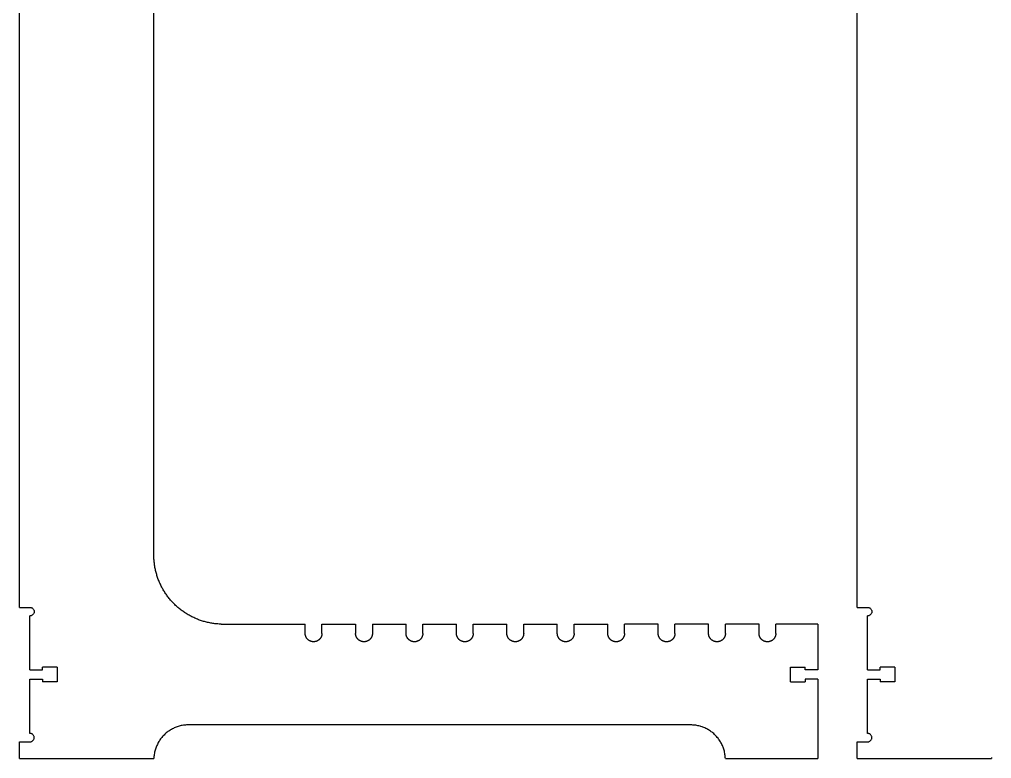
# Model space of a CAD drawing. Extents: x -81 to 81, y -45 to 45.
# Drawn here: x -4.81 to 24.1, y -44.81 to -22.81 of the extents above; entities that cross this region are included whole.
import ezdxf

# ---------------------------------------------------------------- set-up
doc = ezdxf.new("R2010")
doc.units = 0
doc.header["$MEASUREMENT"] = 0
doc.layers.get('0').update_dxf_attribs({"linetype": 'CONTINUOUS'})

msp = doc.modelspace()

# ---------------------------------------------------------------- linework, layer by layer
for p, q in [((-0.814, -38.81), (-0.811, -6.81)), ((-4.813, -40.313), (-4.81, -8.561)), ((20.104, -40.313), (20.107, -8.561)), ((-0.813, -38.841), (-0.814, -38.81)), ((-0.811, -38.872), (-0.813, -38.841)), ((-0.809, -38.904), (-0.811, -38.872)), ((-0.806, -38.935), (-0.809, -38.904)), ((-0.803, -38.966), (-0.806, -38.935)), ((-0.8, -38.997), (-0.803, -38.966)), ((-0.796, -39.028), (-0.8, -38.997)), ((-0.792, -39.058), (-0.796, -39.028)), ((-0.787, -39.089), (-0.792, -39.058)), ((-0.781, -39.12), (-0.787, -39.089)), ((-0.776, -39.151), (-0.781, -39.12)), ((-0.769, -39.181), (-0.776, -39.151)), ((-0.763, -39.212), (-0.769, -39.181)), ((-0.755, -39.242), (-0.763, -39.212)), ((-0.748, -39.272), (-0.755, -39.242)), ((-0.74, -39.302), (-0.748, -39.272)), ((-0.731, -39.332), (-0.74, -39.302)), ((-0.722, -39.362), (-0.731, -39.332)), ((-0.713, -39.392), (-0.722, -39.362)), ((-0.703, -39.421), (-0.713, -39.392)), ((-0.692, -39.451), (-0.703, -39.421)), ((-0.682, -39.48), (-0.692, -39.451)), ((-0.67, -39.509), (-0.682, -39.48)), ((-0.659, -39.538), (-0.67, -39.509)), ((-0.647, -39.567), (-0.659, -39.538)), ((-0.634, -39.595), (-0.647, -39.567)), ((-0.621, -39.624), (-0.634, -39.595)), ((-0.608, -39.652), (-0.621, -39.624)), ((-0.594, -39.68), (-0.608, -39.652)), ((-0.58, -39.707), (-0.594, -39.68)), ((-0.565, -39.735), (-0.58, -39.707)), ((-0.55, -39.762), (-0.565, -39.735)), ((-0.534, -39.789), (-0.55, -39.762)), ((-0.518, -39.816), (-0.534, -39.789)), ((-0.502, -39.843), (-0.518, -39.816)), ((-0.485, -39.869), (-0.502, -39.843)), ((-0.468, -39.895), (-0.485, -39.869)), ((-0.451, -39.921), (-0.468, -39.895)), ((-0.433, -39.946), (-0.451, -39.921)), ((-0.415, -39.972), (-0.433, -39.946)), ((-0.396, -39.997), (-0.415, -39.972)), ((-0.377, -40.021), (-0.396, -39.997)), ((-0.357, -40.046), (-0.377, -40.021)), ((-0.338, -40.07), (-0.357, -40.046)), ((-0.318, -40.094), (-0.338, -40.07)), ((-0.297, -40.117), (-0.318, -40.094)), ((-0.276, -40.14), (-0.297, -40.117)), ((-0.255, -40.163), (-0.276, -40.14)), ((-0.234, -40.186), (-0.255, -40.163)), ((-0.212, -40.208), (-0.234, -40.186)), ((-4.813, -40.313), (-4.5, -40.313)), ((-4.5, -40.313), (-4.484, -40.314)), ((-4.484, -40.314), (-4.468, -40.317)), ((-4.468, -40.317), (-4.452, -40.322)), ((-4.452, -40.322), (-4.438, -40.33)), ((-4.438, -40.33), (-4.424, -40.339)), ((-4.424, -40.339), (-4.412, -40.349)), ((-4.412, -40.349), (-4.401, -40.362)), ((-4.401, -40.362), (-4.392, -40.375)), ((-4.392, -40.375), (-4.385, -40.39)), ((-4.385, -40.39), (-4.38, -40.405)), ((-4.38, -40.47), (-4.385, -40.486)), ((-4.38, -40.405), (-4.376, -40.422)), ((-4.376, -40.454), (-4.38, -40.47)), ((-4.376, -40.422), (-4.375, -40.438)), ((-4.375, -40.438), (-4.376, -40.454)), ((-0.189, -40.23), (-0.212, -40.208)), ((-0.167, -40.251), (-0.189, -40.23)), ((-0.144, -40.273), (-0.167, -40.251)), ((-0.121, -40.293), (-0.144, -40.273)), ((-0.097, -40.314), (-0.121, -40.293)), ((-0.074, -40.334), (-0.097, -40.314)), ((-0.049, -40.354), (-0.074, -40.334)), ((-0.025, -40.373), (-0.049, -40.354)), ((0, -40.392), (-0.025, -40.373)), ((0.025, -40.411), (0, -40.392)), ((0.05, -40.429), (0.025, -40.411)), ((0.075, -40.447), (0.05, -40.429)), ((0.101, -40.465), (0.075, -40.447)), ((0.127, -40.482), (0.101, -40.465)), ((0.154, -40.498), (0.127, -40.482)), ((20.104, -40.313), (20.417, -40.313)), ((20.417, -40.313), (20.433, -40.314)), ((20.433, -40.314), (20.449, -40.317)), ((20.449, -40.317), (20.465, -40.322)), ((20.465, -40.322), (20.479, -40.33)), ((20.479, -40.33), (20.493, -40.339)), ((20.493, -40.339), (20.505, -40.349)), ((20.505, -40.349), (20.516, -40.362)), ((20.516, -40.362), (20.525, -40.375)), ((20.525, -40.375), (20.532, -40.39)), ((20.532, -40.39), (20.537, -40.405)), ((20.537, -40.47), (20.532, -40.486)), ((20.537, -40.405), (20.541, -40.422)), ((20.541, -40.454), (20.537, -40.47)), ((20.541, -40.422), (20.542, -40.438)), ((20.542, -40.438), (20.541, -40.454)), ((-4.484, -40.562), (-4.5, -40.563)), ((-4.5, -42.172), (-4.5, -40.563)), ((-4.468, -40.559), (-4.484, -40.562)), ((-4.452, -40.553), (-4.468, -40.559)), ((-4.438, -40.546), (-4.452, -40.553)), ((-4.424, -40.537), (-4.438, -40.546)), ((-4.412, -40.526), (-4.424, -40.537)), ((-4.401, -40.514), (-4.412, -40.526)), ((-4.392, -40.5), (-4.401, -40.514)), ((-4.385, -40.486), (-4.392, -40.5)), ((0.18, -40.515), (0.154, -40.498)), ((0.207, -40.531), (0.18, -40.515)), ((0.234, -40.546), (0.207, -40.531)), ((0.261, -40.561), (0.234, -40.546)), ((0.289, -40.576), (0.261, -40.561)), ((0.317, -40.59), (0.289, -40.576)), ((0.344, -40.604), (0.317, -40.59)), ((0.373, -40.617), (0.344, -40.604)), ((0.401, -40.63), (0.373, -40.617)), ((0.43, -40.643), (0.401, -40.63)), ((0.458, -40.655), (0.43, -40.643)), ((0.487, -40.667), (0.458, -40.655)), ((0.516, -40.678), (0.487, -40.667)), ((0.545, -40.689), (0.516, -40.678)), ((0.575, -40.699), (0.545, -40.689)), ((0.604, -40.709), (0.575, -40.699)), ((0.634, -40.719), (0.604, -40.709)), ((0.664, -40.728), (0.634, -40.719)), ((0.694, -40.736), (0.664, -40.728)), ((0.724, -40.744), (0.694, -40.736)), ((0.754, -40.752), (0.724, -40.744)), ((0.785, -40.759), (0.754, -40.752)), ((0.815, -40.766), (0.785, -40.759)), ((0.846, -40.772), (0.815, -40.766)), ((20.433, -40.562), (20.417, -40.563)), ((20.417, -42.172), (20.417, -40.563)), ((20.449, -40.559), (20.433, -40.562)), ((20.465, -40.553), (20.449, -40.559)), ((20.479, -40.546), (20.465, -40.553)), ((20.493, -40.537), (20.479, -40.546)), ((20.505, -40.526), (20.493, -40.537)), ((20.516, -40.514), (20.505, -40.526)), ((20.525, -40.5), (20.516, -40.514)), ((20.532, -40.486), (20.525, -40.5)), ((0.876, -40.778), (0.846, -40.772)), ((0.907, -40.783), (0.876, -40.778)), ((0.938, -40.788), (0.907, -40.783)), ((0.969, -40.793), (0.938, -40.788)), ((1, -40.797), (0.969, -40.793)), ((1.031, -40.8), (1, -40.797)), ((1.062, -40.803), (1.031, -40.8)), ((1.093, -40.806), (1.062, -40.803)), ((1.124, -40.808), (1.093, -40.806)), ((1.155, -40.809), (1.124, -40.808)), ((1.186, -40.81), (1.155, -40.809)), ((1.186, -40.81), (3.686, -40.81)), ((3.686, -41.085), (3.686, -40.81)), ((4.186, -40.811), (5.186, -40.811)), ((4.186, -41.086), (4.186, -40.811)), ((5.186, -40.811), (5.186, -41.086)), ((5.686, -40.811), (6.686, -40.811)), ((5.686, -40.811), (5.686, -41.086)), ((6.686, -41.086), (6.686, -40.811)), ((7.186, -40.811), (8.186, -40.811)), ((7.186, -41.086), (7.186, -40.811)), ((8.186, -41.086), (8.186, -40.811)), ((8.686, -40.811), (9.686, -40.811)), ((8.686, -41.086), (8.686, -40.811)), ((9.686, -41.086), (9.686, -40.811)), ((10.186, -40.811), (11.186, -40.811)), ((10.186, -41.086), (10.186, -40.811)), ((11.186, -41.086), (11.186, -40.811)), ((11.686, -40.811), (12.686, -40.811)), ((11.686, -41.086), (11.686, -40.811)), ((12.686, -41.086), (12.686, -40.811)), ((14.186, -40.811), (13.186, -40.811)), ((13.186, -41.086), (13.186, -40.811)), ((14.186, -41.086), (14.186, -40.811)), ((15.686, -40.811), (14.686, -40.811)), ((14.686, -41.086), (14.686, -40.811)), ((15.686, -41.086), (15.686, -40.811)), ((17.186, -40.812), (16.186, -40.811)), ((16.186, -41.086), (16.186, -40.811)), ((17.186, -41.087), (17.186, -40.812)), ((17.686, -41.087), (17.686, -40.812)), ((18.936, -40.812), (17.686, -40.812)), ((18.936, -40.812), (18.936, -42.171)), ((3.686, -41.093), (3.686, -41.085)), ((3.687, -41.101), (3.686, -41.093)), ((3.687, -41.109), (3.687, -41.101)), ((3.688, -41.117), (3.687, -41.109)), ((3.689, -41.125), (3.688, -41.117)), ((3.69, -41.132), (3.689, -41.125)), ((3.692, -41.14), (3.69, -41.132)), ((3.694, -41.148), (3.692, -41.14)), ((3.696, -41.155), (3.694, -41.148)), ((3.698, -41.163), (3.696, -41.155)), ((3.701, -41.17), (3.698, -41.163)), ((3.704, -41.178), (3.701, -41.17)), ((3.707, -41.185), (3.704, -41.178)), ((3.71, -41.192), (3.707, -41.185)), ((3.713, -41.199), (3.71, -41.192)), ((3.717, -41.206), (3.713, -41.199)), ((3.721, -41.213), (3.717, -41.206)), ((3.725, -41.219), (3.721, -41.213)), ((3.729, -41.226), (3.725, -41.219)), ((3.734, -41.232), (3.729, -41.226)), ((3.738, -41.239), (3.734, -41.232)), ((3.743, -41.245), (3.738, -41.239)), ((3.749, -41.251), (3.743, -41.245)), ((3.754, -41.257), (3.749, -41.251)), ((3.759, -41.262), (3.754, -41.257)), ((3.765, -41.268), (3.759, -41.262)), ((3.771, -41.273), (3.765, -41.268)), ((3.777, -41.278), (3.771, -41.273)), ((3.783, -41.283), (3.777, -41.278)), ((3.789, -41.288), (3.783, -41.283)), ((3.796, -41.292), (3.789, -41.288)), ((3.802, -41.297), (3.796, -41.292)), ((3.809, -41.301), (3.802, -41.297)), ((3.816, -41.305), (3.809, -41.301)), ((3.823, -41.308), (3.816, -41.305)), ((3.83, -41.312), (3.823, -41.308)), ((3.837, -41.315), (3.83, -41.312)), ((3.844, -41.318), (3.837, -41.315)), ((3.851, -41.321), (3.844, -41.318)), ((3.859, -41.323), (3.851, -41.321)), ((3.866, -41.326), (3.859, -41.323)), ((3.874, -41.328), (3.866, -41.326)), ((3.881, -41.329), (3.874, -41.328)), ((3.889, -41.331), (3.881, -41.329)), ((3.897, -41.332), (3.889, -41.331)), ((3.905, -41.334), (3.897, -41.332)), ((3.913, -41.334), (3.905, -41.334)), ((3.92, -41.335), (3.913, -41.334)), ((3.928, -41.335), (3.92, -41.335)), ((3.936, -41.336), (3.928, -41.335)), ((3.944, -41.335), (3.936, -41.336)), ((3.952, -41.335), (3.944, -41.335)), ((3.96, -41.334), (3.952, -41.335)), ((3.967, -41.334), (3.96, -41.334)), ((3.975, -41.332), (3.967, -41.334)), ((3.983, -41.331), (3.975, -41.332)), ((3.991, -41.329), (3.983, -41.331)), ((3.998, -41.328), (3.991, -41.329)), ((4.006, -41.326), (3.998, -41.328)), ((4.013, -41.323), (4.006, -41.326)), ((4.021, -41.321), (4.013, -41.323)), ((4.028, -41.318), (4.021, -41.321)), ((4.035, -41.315), (4.028, -41.318)), ((4.042, -41.312), (4.035, -41.315)), ((4.05, -41.308), (4.042, -41.312)), ((4.056, -41.305), (4.05, -41.308)), ((4.063, -41.301), (4.056, -41.305)), ((4.07, -41.297), (4.063, -41.301)), ((4.077, -41.292), (4.07, -41.297)), ((4.083, -41.288), (4.077, -41.292)), ((4.089, -41.283), (4.083, -41.288)), ((4.095, -41.278), (4.089, -41.283)), ((4.101, -41.273), (4.095, -41.278)), ((4.107, -41.268), (4.101, -41.273)), ((4.113, -41.262), (4.107, -41.268)), ((4.118, -41.257), (4.113, -41.262)), ((4.124, -41.251), (4.118, -41.257)), ((4.129, -41.245), (4.124, -41.251)), ((4.134, -41.239), (4.129, -41.245)), ((4.138, -41.232), (4.134, -41.239)), ((4.143, -41.226), (4.138, -41.232)), ((4.147, -41.219), (4.143, -41.226)), ((4.151, -41.213), (4.147, -41.219)), ((4.155, -41.206), (4.151, -41.213)), ((4.159, -41.199), (4.155, -41.206)), ((4.162, -41.192), (4.159, -41.199)), ((4.165, -41.185), (4.162, -41.192)), ((4.168, -41.178), (4.165, -41.185)), ((4.171, -41.17), (4.168, -41.178)), ((4.174, -41.163), (4.171, -41.17)), ((4.176, -41.155), (4.174, -41.163)), ((4.178, -41.148), (4.176, -41.155)), ((4.18, -41.14), (4.178, -41.148)), ((4.182, -41.132), (4.18, -41.14)), ((4.183, -41.125), (4.182, -41.132)), ((4.184, -41.117), (4.183, -41.125)), ((4.185, -41.109), (4.184, -41.117)), ((4.186, -41.101), (4.185, -41.109)), ((4.186, -41.086), (4.186, -41.093)), ((4.186, -41.093), (4.186, -41.101)), ((5.186, -41.093), (5.186, -41.086)), ((5.187, -41.101), (5.186, -41.093)), ((5.187, -41.109), (5.187, -41.101)), ((5.188, -41.117), (5.187, -41.109)), ((5.189, -41.125), (5.188, -41.117)), ((5.19, -41.132), (5.189, -41.125)), ((5.192, -41.14), (5.19, -41.132)), ((5.194, -41.148), (5.192, -41.14)), ((5.196, -41.155), (5.194, -41.148)), ((5.198, -41.163), (5.196, -41.155)), ((5.201, -41.17), (5.198, -41.163)), ((5.204, -41.178), (5.201, -41.17)), ((5.207, -41.185), (5.204, -41.178)), ((5.21, -41.192), (5.207, -41.185)), ((5.213, -41.199), (5.21, -41.192)), ((5.217, -41.206), (5.213, -41.199)), ((5.221, -41.213), (5.217, -41.206)), ((5.225, -41.22), (5.221, -41.213)), ((5.229, -41.226), (5.225, -41.22)), ((5.234, -41.233), (5.229, -41.226)), ((5.238, -41.239), (5.234, -41.233)), ((5.243, -41.245), (5.238, -41.239)), ((5.249, -41.251), (5.243, -41.245)), ((5.254, -41.257), (5.249, -41.251)), ((5.259, -41.262), (5.254, -41.257)), ((5.265, -41.268), (5.259, -41.262)), ((5.271, -41.273), (5.265, -41.268)), ((5.277, -41.278), (5.271, -41.273)), ((5.283, -41.283), (5.277, -41.278)), ((5.289, -41.288), (5.283, -41.283)), ((5.296, -41.292), (5.289, -41.288)), ((5.302, -41.297), (5.296, -41.292)), ((5.309, -41.301), (5.302, -41.297)), ((5.316, -41.305), (5.309, -41.301)), ((5.323, -41.308), (5.316, -41.305)), ((5.33, -41.312), (5.323, -41.308)), ((5.337, -41.315), (5.33, -41.312)), ((5.344, -41.318), (5.337, -41.315)), ((5.351, -41.321), (5.344, -41.318)), ((5.359, -41.323), (5.351, -41.321)), ((5.366, -41.326), (5.359, -41.323)), ((5.374, -41.328), (5.366, -41.326)), ((5.381, -41.33), (5.374, -41.328)), ((5.389, -41.331), (5.381, -41.33)), ((5.397, -41.333), (5.389, -41.331)), ((5.405, -41.334), (5.397, -41.333)), ((5.413, -41.335), (5.405, -41.334)), ((5.42, -41.335), (5.413, -41.335)), ((5.428, -41.336), (5.42, -41.335)), ((5.436, -41.336), (5.428, -41.336)), ((5.444, -41.336), (5.436, -41.336)), ((5.452, -41.335), (5.444, -41.336)), ((5.46, -41.335), (5.452, -41.335)), ((5.467, -41.334), (5.46, -41.335)), ((5.475, -41.333), (5.467, -41.334)), ((5.483, -41.331), (5.475, -41.333)), ((5.491, -41.33), (5.483, -41.331)), ((5.498, -41.328), (5.491, -41.33)), ((5.506, -41.326), (5.498, -41.328)), ((5.513, -41.323), (5.506, -41.326)), ((5.521, -41.321), (5.513, -41.323)), ((5.528, -41.318), (5.521, -41.321)), ((5.535, -41.315), (5.528, -41.318)), ((5.542, -41.312), (5.535, -41.315)), ((5.55, -41.308), (5.542, -41.312)), ((5.556, -41.305), (5.55, -41.308)), ((5.563, -41.301), (5.556, -41.305)), ((5.57, -41.297), (5.563, -41.301)), ((5.577, -41.292), (5.57, -41.297)), ((5.583, -41.288), (5.577, -41.292)), ((5.589, -41.283), (5.583, -41.288)), ((5.595, -41.278), (5.589, -41.283)), ((5.601, -41.273), (5.595, -41.278)), ((5.607, -41.268), (5.601, -41.273)), ((5.613, -41.262), (5.607, -41.268)), ((5.618, -41.257), (5.613, -41.262)), ((5.624, -41.251), (5.618, -41.257)), ((5.629, -41.245), (5.624, -41.251)), ((5.634, -41.239), (5.629, -41.245)), ((5.638, -41.233), (5.634, -41.239)), ((5.643, -41.226), (5.638, -41.233)), ((5.647, -41.22), (5.643, -41.226)), ((5.651, -41.213), (5.647, -41.22)), ((5.655, -41.206), (5.651, -41.213)), ((5.659, -41.199), (5.655, -41.206)), ((5.662, -41.192), (5.659, -41.199)), ((5.665, -41.185), (5.662, -41.192)), ((5.668, -41.178), (5.665, -41.185)), ((5.671, -41.17), (5.668, -41.178)), ((5.674, -41.163), (5.671, -41.17)), ((5.676, -41.155), (5.674, -41.163)), ((5.678, -41.148), (5.676, -41.155)), ((5.68, -41.14), (5.678, -41.148)), ((5.682, -41.132), (5.68, -41.14)), ((5.683, -41.125), (5.682, -41.132)), ((5.684, -41.117), (5.683, -41.125)), ((5.685, -41.109), (5.684, -41.117)), ((5.686, -41.101), (5.685, -41.109)), ((5.686, -41.086), (5.686, -41.093)), ((5.686, -41.093), (5.686, -41.101)), ((6.686, -41.094), (6.686, -41.086)), ((6.687, -41.101), (6.686, -41.094)), ((6.687, -41.109), (6.687, -41.101)), ((6.688, -41.117), (6.687, -41.109)), ((6.689, -41.125), (6.688, -41.117)), ((6.69, -41.133), (6.689, -41.125)), ((6.692, -41.14), (6.69, -41.133)), ((6.694, -41.148), (6.692, -41.14)), ((6.696, -41.155), (6.694, -41.148)), ((6.698, -41.163), (6.696, -41.155)), ((6.701, -41.17), (6.698, -41.163)), ((6.704, -41.178), (6.701, -41.17)), ((6.707, -41.185), (6.704, -41.178)), ((6.71, -41.192), (6.707, -41.185)), ((6.713, -41.199), (6.71, -41.192)), ((6.717, -41.206), (6.713, -41.199)), ((6.721, -41.213), (6.717, -41.206)), ((6.725, -41.22), (6.721, -41.213)), ((6.729, -41.226), (6.725, -41.22)), ((6.734, -41.233), (6.729, -41.226)), ((6.738, -41.239), (6.734, -41.233)), ((6.743, -41.245), (6.738, -41.239)), ((6.749, -41.251), (6.743, -41.245)), ((6.754, -41.257), (6.749, -41.251)), ((6.759, -41.262), (6.754, -41.257)), ((6.765, -41.268), (6.759, -41.262)), ((6.771, -41.273), (6.765, -41.268)), ((6.777, -41.278), (6.771, -41.273)), ((6.783, -41.283), (6.777, -41.278)), ((6.789, -41.288), (6.783, -41.283)), ((6.796, -41.292), (6.789, -41.288)), ((6.802, -41.297), (6.796, -41.292)), ((6.809, -41.301), (6.802, -41.297)), ((6.816, -41.305), (6.809, -41.301)), ((6.823, -41.308), (6.816, -41.305)), ((6.83, -41.312), (6.823, -41.308)), ((6.837, -41.315), (6.83, -41.312)), ((6.844, -41.318), (6.837, -41.315)), ((6.851, -41.321), (6.844, -41.318)), ((6.859, -41.323), (6.851, -41.321)), ((6.866, -41.326), (6.859, -41.323)), ((6.874, -41.328), (6.866, -41.326)), ((6.881, -41.33), (6.874, -41.328)), ((6.889, -41.331), (6.881, -41.33)), ((6.897, -41.333), (6.889, -41.331)), ((6.905, -41.334), (6.897, -41.333)), ((6.913, -41.335), (6.905, -41.334)), ((6.92, -41.335), (6.913, -41.335)), ((6.928, -41.336), (6.92, -41.335)), ((6.936, -41.336), (6.928, -41.336)), ((6.944, -41.336), (6.936, -41.336)), ((6.952, -41.335), (6.944, -41.336)), ((6.96, -41.335), (6.952, -41.335)), ((6.967, -41.334), (6.96, -41.335)), ((6.975, -41.333), (6.967, -41.334)), ((6.983, -41.331), (6.975, -41.333)), ((6.991, -41.33), (6.983, -41.331)), ((6.998, -41.328), (6.991, -41.33)), ((7.006, -41.326), (6.998, -41.328)), ((7.013, -41.324), (7.006, -41.326)), ((7.021, -41.321), (7.013, -41.324)), ((7.028, -41.318), (7.021, -41.321)), ((7.035, -41.315), (7.028, -41.318)), ((7.042, -41.312), (7.035, -41.315)), ((7.05, -41.308), (7.042, -41.312)), ((7.056, -41.305), (7.05, -41.308)), ((7.063, -41.301), (7.056, -41.305)), ((7.07, -41.297), (7.063, -41.301)), ((7.077, -41.293), (7.07, -41.297)), ((7.083, -41.288), (7.077, -41.293)), ((7.089, -41.283), (7.083, -41.288)), ((7.095, -41.278), (7.089, -41.283)), ((7.101, -41.273), (7.095, -41.278)), ((7.107, -41.268), (7.101, -41.273)), ((7.113, -41.263), (7.107, -41.268)), ((7.118, -41.257), (7.113, -41.263)), ((7.124, -41.251), (7.118, -41.257)), ((7.129, -41.245), (7.124, -41.251)), ((7.134, -41.239), (7.129, -41.245)), ((7.138, -41.233), (7.134, -41.239)), ((7.143, -41.226), (7.138, -41.233)), ((7.147, -41.22), (7.143, -41.226)), ((7.151, -41.213), (7.147, -41.22)), ((7.155, -41.206), (7.151, -41.213)), ((7.159, -41.199), (7.155, -41.206)), ((7.162, -41.192), (7.159, -41.199)), ((7.165, -41.185), (7.162, -41.192)), ((7.168, -41.178), (7.165, -41.185)), ((7.171, -41.17), (7.168, -41.178)), ((7.174, -41.163), (7.171, -41.17)), ((7.176, -41.156), (7.174, -41.163)), ((7.178, -41.148), (7.176, -41.156)), ((7.18, -41.14), (7.178, -41.148)), ((7.182, -41.133), (7.18, -41.14)), ((7.183, -41.125), (7.182, -41.133)), ((7.184, -41.117), (7.183, -41.125)), ((7.185, -41.109), (7.184, -41.117)), ((7.186, -41.101), (7.185, -41.109)), ((7.186, -41.086), (7.186, -41.094)), ((7.186, -41.094), (7.186, -41.101)), ((8.186, -41.094), (8.186, -41.086)), ((8.187, -41.102), (8.186, -41.094)), ((8.187, -41.109), (8.187, -41.102)), ((8.188, -41.117), (8.187, -41.109)), ((8.189, -41.125), (8.188, -41.117)), ((8.19, -41.133), (8.189, -41.125)), ((8.192, -41.14), (8.19, -41.133)), ((8.194, -41.148), (8.192, -41.14)), ((8.196, -41.156), (8.194, -41.148)), ((8.198, -41.163), (8.196, -41.156)), ((8.201, -41.171), (8.198, -41.163)), ((8.204, -41.178), (8.201, -41.171)), ((8.207, -41.185), (8.204, -41.178)), ((8.21, -41.192), (8.207, -41.185)), ((8.213, -41.199), (8.21, -41.192)), ((8.217, -41.206), (8.213, -41.199)), ((8.221, -41.213), (8.217, -41.206)), ((8.225, -41.22), (8.221, -41.213)), ((8.229, -41.226), (8.225, -41.22)), ((8.234, -41.233), (8.229, -41.226)), ((8.238, -41.239), (8.234, -41.233)), ((8.243, -41.245), (8.238, -41.239)), ((8.249, -41.251), (8.243, -41.245)), ((8.254, -41.257), (8.249, -41.251)), ((8.259, -41.263), (8.254, -41.257)), ((8.265, -41.268), (8.259, -41.263)), ((8.271, -41.273), (8.265, -41.268)), ((8.277, -41.278), (8.271, -41.273)), ((8.283, -41.283), (8.277, -41.278)), ((8.289, -41.288), (8.283, -41.283)), ((8.296, -41.293), (8.289, -41.288)), ((8.302, -41.297), (8.296, -41.293)), ((8.309, -41.301), (8.302, -41.297)), ((8.316, -41.305), (8.309, -41.301)), ((8.323, -41.309), (8.316, -41.305)), ((8.33, -41.312), (8.323, -41.309)), ((8.337, -41.315), (8.33, -41.312)), ((8.344, -41.318), (8.337, -41.315)), ((8.351, -41.321), (8.344, -41.318)), ((8.359, -41.324), (8.351, -41.321)), ((8.366, -41.326), (8.359, -41.324)), ((8.374, -41.328), (8.366, -41.326)), ((8.381, -41.33), (8.374, -41.328)), ((8.389, -41.331), (8.381, -41.33)), ((8.397, -41.333), (8.389, -41.331)), ((8.405, -41.334), (8.397, -41.333)), ((8.413, -41.335), (8.405, -41.334)), ((8.42, -41.335), (8.413, -41.335)), ((8.428, -41.336), (8.42, -41.335)), ((8.436, -41.336), (8.428, -41.336)), ((8.444, -41.336), (8.436, -41.336)), ((8.452, -41.335), (8.444, -41.336)), ((8.46, -41.335), (8.452, -41.335)), ((8.467, -41.334), (8.46, -41.335)), ((8.475, -41.333), (8.467, -41.334)), ((8.483, -41.331), (8.475, -41.333)), ((8.491, -41.33), (8.483, -41.331)), ((8.498, -41.328), (8.491, -41.33)), ((8.506, -41.326), (8.498, -41.328)), ((8.513, -41.324), (8.506, -41.326)), ((8.521, -41.321), (8.513, -41.324)), ((8.528, -41.318), (8.521, -41.321)), ((8.535, -41.315), (8.528, -41.318)), ((8.542, -41.312), (8.535, -41.315)), ((8.55, -41.309), (8.542, -41.312)), ((8.556, -41.305), (8.55, -41.309)), ((8.563, -41.301), (8.556, -41.305)), ((8.57, -41.297), (8.563, -41.301)), ((8.577, -41.293), (8.57, -41.297)), ((8.583, -41.288), (8.577, -41.293)), ((8.589, -41.283), (8.583, -41.288)), ((8.595, -41.278), (8.589, -41.283)), ((8.601, -41.273), (8.595, -41.278)), ((8.607, -41.268), (8.601, -41.273)), ((8.613, -41.263), (8.607, -41.268)), ((8.618, -41.257), (8.613, -41.263)), ((8.624, -41.251), (8.618, -41.257)), ((8.629, -41.245), (8.624, -41.251)), ((8.634, -41.239), (8.629, -41.245)), ((8.638, -41.233), (8.634, -41.239)), ((8.643, -41.226), (8.638, -41.233)), ((8.647, -41.22), (8.643, -41.226)), ((8.651, -41.213), (8.647, -41.22)), ((8.655, -41.206), (8.651, -41.213)), ((8.659, -41.199), (8.655, -41.206)), ((8.662, -41.192), (8.659, -41.199)), ((8.665, -41.185), (8.662, -41.192)), ((8.668, -41.178), (8.665, -41.185)), ((8.671, -41.171), (8.668, -41.178)), ((8.674, -41.163), (8.671, -41.171)), ((8.676, -41.156), (8.674, -41.163)), ((8.678, -41.148), (8.676, -41.156)), ((8.68, -41.14), (8.678, -41.148)), ((8.682, -41.133), (8.68, -41.14)), ((8.683, -41.125), (8.682, -41.133)), ((8.684, -41.117), (8.683, -41.125)), ((8.685, -41.109), (8.684, -41.117)), ((8.686, -41.102), (8.685, -41.109)), ((8.686, -41.086), (8.686, -41.094)), ((8.686, -41.094), (8.686, -41.102)), ((9.686, -41.094), (9.686, -41.086)), ((9.687, -41.102), (9.686, -41.094)), ((9.687, -41.109), (9.687, -41.102)), ((9.688, -41.117), (9.687, -41.109)), ((9.689, -41.125), (9.688, -41.117)), ((9.69, -41.133), (9.689, -41.125)), ((9.692, -41.14), (9.69, -41.133)), ((9.694, -41.148), (9.692, -41.14)), ((9.696, -41.156), (9.694, -41.148)), ((9.698, -41.163), (9.696, -41.156)), ((9.701, -41.171), (9.698, -41.163)), ((9.704, -41.178), (9.701, -41.171)), ((9.707, -41.185), (9.704, -41.178)), ((9.71, -41.192), (9.707, -41.185)), ((9.713, -41.199), (9.71, -41.192)), ((9.717, -41.206), (9.713, -41.199)), ((9.721, -41.213), (9.717, -41.206)), ((9.725, -41.22), (9.721, -41.213)), ((9.729, -41.226), (9.725, -41.22)), ((9.734, -41.233), (9.729, -41.226)), ((9.738, -41.239), (9.734, -41.233)), ((9.743, -41.245), (9.738, -41.239)), ((9.749, -41.251), (9.743, -41.245)), ((9.754, -41.257), (9.749, -41.251)), ((9.759, -41.263), (9.754, -41.257)), ((9.765, -41.268), (9.759, -41.263)), ((9.771, -41.273), (9.765, -41.268)), ((9.777, -41.279), (9.771, -41.273)), ((9.783, -41.283), (9.777, -41.279)), ((9.789, -41.288), (9.783, -41.283)), ((9.796, -41.293), (9.789, -41.288)), ((9.802, -41.297), (9.796, -41.293)), ((9.809, -41.301), (9.802, -41.297)), ((9.816, -41.305), (9.809, -41.301)), ((9.823, -41.309), (9.816, -41.305)), ((9.83, -41.312), (9.823, -41.309)), ((9.837, -41.315), (9.83, -41.312)), ((9.844, -41.318), (9.837, -41.315)), ((9.851, -41.321), (9.844, -41.318)), ((9.859, -41.324), (9.851, -41.321)), ((9.866, -41.326), (9.859, -41.324)), ((9.874, -41.328), (9.866, -41.326)), ((9.881, -41.33), (9.874, -41.328)), ((9.889, -41.332), (9.881, -41.33)), ((9.897, -41.333), (9.889, -41.332)), ((9.905, -41.334), (9.897, -41.333)), ((9.913, -41.335), (9.905, -41.334)), ((9.92, -41.335), (9.913, -41.335)), ((9.928, -41.336), (9.92, -41.335)), ((9.936, -41.336), (9.928, -41.336)), ((9.944, -41.336), (9.936, -41.336)), ((9.952, -41.335), (9.944, -41.336)), ((9.96, -41.335), (9.952, -41.335)), ((9.967, -41.334), (9.96, -41.335)), ((9.975, -41.333), (9.967, -41.334)), ((9.983, -41.332), (9.975, -41.333)), ((9.991, -41.33), (9.983, -41.332)), ((9.998, -41.328), (9.991, -41.33)), ((10.006, -41.326), (9.998, -41.328)), ((10.013, -41.324), (10.006, -41.326)), ((10.021, -41.321), (10.013, -41.324)), ((10.028, -41.318), (10.021, -41.321)), ((10.035, -41.315), (10.028, -41.318)), ((10.042, -41.312), (10.035, -41.315)), ((10.05, -41.309), (10.042, -41.312)), ((10.056, -41.305), (10.05, -41.309)), ((10.063, -41.301), (10.056, -41.305)), ((10.07, -41.297), (10.063, -41.301)), ((10.077, -41.293), (10.07, -41.297)), ((10.083, -41.288), (10.077, -41.293)), ((10.089, -41.284), (10.083, -41.288)), ((10.095, -41.279), (10.089, -41.284)), ((10.101, -41.274), (10.095, -41.279)), ((10.107, -41.268), (10.101, -41.274)), ((10.113, -41.263), (10.107, -41.268)), ((10.118, -41.257), (10.113, -41.263)), ((10.124, -41.251), (10.118, -41.257)), ((10.129, -41.245), (10.124, -41.251)), ((10.134, -41.239), (10.129, -41.245)), ((10.138, -41.233), (10.134, -41.239)), ((10.143, -41.227), (10.138, -41.233)), ((10.147, -41.22), (10.143, -41.227)), ((10.151, -41.213), (10.147, -41.22)), ((10.155, -41.206), (10.151, -41.213)), ((10.159, -41.199), (10.155, -41.206)), ((10.162, -41.192), (10.159, -41.199)), ((10.165, -41.185), (10.162, -41.192)), ((10.168, -41.178), (10.165, -41.185)), ((10.171, -41.171), (10.168, -41.178)), ((10.174, -41.163), (10.171, -41.171)), ((10.176, -41.156), (10.174, -41.163)), ((10.178, -41.148), (10.176, -41.156)), ((10.18, -41.141), (10.178, -41.148)), ((10.182, -41.133), (10.18, -41.141)), ((10.183, -41.125), (10.182, -41.133)), ((10.184, -41.117), (10.183, -41.125)), ((10.185, -41.11), (10.184, -41.117)), ((10.186, -41.102), (10.185, -41.11)), ((10.186, -41.086), (10.186, -41.094)), ((10.186, -41.094), (10.186, -41.102)), ((11.186, -41.094), (11.186, -41.086)), ((11.187, -41.102), (11.186, -41.094)), ((11.187, -41.11), (11.187, -41.102)), ((11.188, -41.117), (11.187, -41.11)), ((11.189, -41.125), (11.188, -41.117)), ((11.19, -41.133), (11.189, -41.125)), ((11.192, -41.141), (11.19, -41.133)), ((11.194, -41.148), (11.192, -41.141)), ((11.196, -41.156), (11.194, -41.148)), ((11.198, -41.163), (11.196, -41.156)), ((11.201, -41.171), (11.198, -41.163)), ((11.204, -41.178), (11.201, -41.171)), ((11.207, -41.185), (11.204, -41.178)), ((11.21, -41.193), (11.207, -41.185)), ((11.213, -41.2), (11.21, -41.193)), ((11.217, -41.207), (11.213, -41.2)), ((11.221, -41.213), (11.217, -41.207)), ((11.225, -41.22), (11.221, -41.213)), ((11.229, -41.227), (11.225, -41.22)), ((11.234, -41.233), (11.229, -41.227)), ((11.238, -41.239), (11.234, -41.233)), ((11.243, -41.245), (11.238, -41.239)), ((11.249, -41.251), (11.243, -41.245)), ((11.254, -41.257), (11.249, -41.251)), ((11.259, -41.263), (11.254, -41.257)), ((11.265, -41.268), (11.259, -41.263)), ((11.271, -41.274), (11.265, -41.268)), ((11.277, -41.279), (11.271, -41.274)), ((11.283, -41.284), (11.277, -41.279)), ((11.289, -41.288), (11.283, -41.284)), ((11.296, -41.293), (11.289, -41.288)), ((11.302, -41.297), (11.296, -41.293)), ((11.309, -41.301), (11.302, -41.297)), ((11.316, -41.305), (11.309, -41.301)), ((11.323, -41.309), (11.316, -41.305)), ((11.33, -41.312), (11.323, -41.309)), ((11.337, -41.316), (11.33, -41.312)), ((11.344, -41.319), (11.337, -41.316)), ((11.351, -41.321), (11.344, -41.319)), ((11.359, -41.324), (11.351, -41.321)), ((11.366, -41.326), (11.359, -41.324)), ((11.374, -41.328), (11.366, -41.326)), ((11.381, -41.33), (11.374, -41.328)), ((11.389, -41.332), (11.381, -41.33)), ((11.397, -41.333), (11.389, -41.332)), ((11.405, -41.334), (11.397, -41.333)), ((11.413, -41.335), (11.405, -41.334)), ((11.42, -41.336), (11.413, -41.335)), ((11.428, -41.336), (11.42, -41.336)), ((11.436, -41.336), (11.428, -41.336)), ((11.444, -41.336), (11.436, -41.336)), ((11.452, -41.336), (11.444, -41.336)), ((11.46, -41.335), (11.452, -41.336)), ((11.467, -41.334), (11.46, -41.335)), ((11.475, -41.333), (11.467, -41.334)), ((11.483, -41.332), (11.475, -41.333)), ((11.491, -41.33), (11.483, -41.332)), ((11.498, -41.328), (11.491, -41.33)), ((11.506, -41.326), (11.498, -41.328)), ((11.513, -41.324), (11.506, -41.326)), ((11.521, -41.321), (11.513, -41.324)), ((11.528, -41.319), (11.521, -41.321)), ((11.535, -41.316), (11.528, -41.319)), ((11.542, -41.312), (11.535, -41.316)), ((11.55, -41.309), (11.542, -41.312)), ((11.556, -41.305), (11.55, -41.309)), ((11.563, -41.301), (11.556, -41.305)), ((11.57, -41.297), (11.563, -41.301)), ((11.577, -41.293), (11.57, -41.297)), ((11.583, -41.288), (11.577, -41.293)), ((11.589, -41.284), (11.583, -41.288)), ((11.595, -41.279), (11.589, -41.284)), ((11.601, -41.274), (11.595, -41.279)), ((11.607, -41.268), (11.601, -41.274)), ((11.613, -41.263), (11.607, -41.268)), ((11.618, -41.257), (11.613, -41.263)), ((11.624, -41.251), (11.618, -41.257)), ((11.629, -41.245), (11.624, -41.251)), ((11.634, -41.239), (11.629, -41.245)), ((11.638, -41.233), (11.634, -41.239)), ((11.643, -41.227), (11.638, -41.233)), ((11.647, -41.22), (11.643, -41.227)), ((11.651, -41.213), (11.647, -41.22)), ((11.655, -41.207), (11.651, -41.213)), ((11.659, -41.2), (11.655, -41.207)), ((11.662, -41.193), (11.659, -41.2)), ((11.665, -41.185), (11.662, -41.193)), ((11.668, -41.178), (11.665, -41.185)), ((11.671, -41.171), (11.668, -41.178)), ((11.674, -41.163), (11.671, -41.171)), ((11.676, -41.156), (11.674, -41.163)), ((11.678, -41.148), (11.676, -41.156)), ((11.68, -41.141), (11.678, -41.148)), ((11.682, -41.133), (11.68, -41.141)), ((11.683, -41.125), (11.682, -41.133)), ((11.684, -41.117), (11.683, -41.125)), ((11.685, -41.11), (11.684, -41.117)), ((11.686, -41.102), (11.685, -41.11)), ((11.686, -41.086), (11.686, -41.094)), ((11.686, -41.094), (11.686, -41.102)), ((12.686, -41.094), (12.686, -41.086)), ((12.687, -41.102), (12.686, -41.094)), ((12.687, -41.11), (12.687, -41.102)), ((12.688, -41.118), (12.687, -41.11)), ((12.689, -41.125), (12.688, -41.118)), ((12.69, -41.133), (12.689, -41.125)), ((12.692, -41.141), (12.69, -41.133)), ((12.694, -41.148), (12.692, -41.141)), ((12.696, -41.156), (12.694, -41.148)), ((12.698, -41.163), (12.696, -41.156)), ((12.701, -41.171), (12.698, -41.163)), ((12.704, -41.178), (12.701, -41.171)), ((12.707, -41.185), (12.704, -41.178)), ((12.71, -41.193), (12.707, -41.185)), ((12.713, -41.2), (12.71, -41.193)), ((12.717, -41.207), (12.713, -41.2)), ((12.721, -41.213), (12.717, -41.207)), ((12.725, -41.22), (12.721, -41.213)), ((12.729, -41.227), (12.725, -41.22)), ((12.734, -41.233), (12.729, -41.227)), ((12.738, -41.239), (12.734, -41.233)), ((12.743, -41.246), (12.738, -41.239)), ((12.749, -41.252), (12.743, -41.246)), ((12.754, -41.257), (12.749, -41.252)), ((12.759, -41.263), (12.754, -41.257)), ((12.765, -41.268), (12.759, -41.263)), ((12.771, -41.274), (12.765, -41.268)), ((12.777, -41.279), (12.771, -41.274)), ((12.783, -41.284), (12.777, -41.279)), ((12.789, -41.288), (12.783, -41.284)), ((12.796, -41.293), (12.789, -41.288)), ((12.802, -41.297), (12.796, -41.293)), ((12.809, -41.301), (12.802, -41.297)), ((12.816, -41.305), (12.809, -41.301)), ((12.823, -41.309), (12.816, -41.305)), ((12.83, -41.312), (12.823, -41.309)), ((12.837, -41.316), (12.83, -41.312)), ((12.844, -41.319), (12.837, -41.316)), ((12.851, -41.321), (12.844, -41.319)), ((12.859, -41.324), (12.851, -41.321)), ((12.866, -41.326), (12.859, -41.324)), ((12.874, -41.328), (12.866, -41.326)), ((12.881, -41.33), (12.874, -41.328)), ((12.889, -41.332), (12.881, -41.33)), ((12.897, -41.333), (12.889, -41.332)), ((12.905, -41.334), (12.897, -41.333)), ((12.913, -41.335), (12.905, -41.334)), ((12.92, -41.336), (12.913, -41.335)), ((12.928, -41.336), (12.92, -41.336)), ((12.936, -41.336), (12.928, -41.336)), ((12.944, -41.336), (12.936, -41.336)), ((12.952, -41.336), (12.944, -41.336)), ((12.96, -41.335), (12.952, -41.336)), ((12.967, -41.334), (12.96, -41.335)), ((12.975, -41.333), (12.967, -41.334)), ((12.983, -41.332), (12.975, -41.333)), ((12.991, -41.33), (12.983, -41.332)), ((12.998, -41.328), (12.991, -41.33)), ((13.006, -41.326), (12.998, -41.328)), ((13.013, -41.324), (13.006, -41.326)), ((13.021, -41.321), (13.013, -41.324)), ((13.028, -41.319), (13.021, -41.321)), ((13.035, -41.316), (13.028, -41.319)), ((13.042, -41.312), (13.035, -41.316)), ((13.05, -41.309), (13.042, -41.312)), ((13.056, -41.305), (13.05, -41.309)), ((13.063, -41.301), (13.056, -41.305)), ((13.07, -41.297), (13.063, -41.301)), ((13.077, -41.293), (13.07, -41.297)), ((13.083, -41.288), (13.077, -41.293)), ((13.089, -41.284), (13.083, -41.288)), ((13.095, -41.279), (13.089, -41.284)), ((13.101, -41.274), (13.095, -41.279)), ((13.107, -41.268), (13.101, -41.274)), ((13.113, -41.263), (13.107, -41.268)), ((13.118, -41.257), (13.113, -41.263)), ((13.124, -41.252), (13.118, -41.257)), ((13.129, -41.246), (13.124, -41.252)), ((13.134, -41.239), (13.129, -41.246)), ((13.138, -41.233), (13.134, -41.239)), ((13.143, -41.227), (13.138, -41.233)), ((13.147, -41.22), (13.143, -41.227)), ((13.151, -41.213), (13.147, -41.22)), ((13.155, -41.207), (13.151, -41.213)), ((13.159, -41.2), (13.155, -41.207)), ((13.162, -41.193), (13.159, -41.2)), ((13.165, -41.186), (13.162, -41.193)), ((13.168, -41.178), (13.165, -41.186)), ((13.171, -41.171), (13.168, -41.178)), ((13.174, -41.163), (13.171, -41.171)), ((13.176, -41.156), (13.174, -41.163)), ((13.178, -41.148), (13.176, -41.156)), ((13.18, -41.141), (13.178, -41.148)), ((13.182, -41.133), (13.18, -41.141)), ((13.183, -41.125), (13.182, -41.133)), ((13.184, -41.118), (13.183, -41.125)), ((13.185, -41.11), (13.184, -41.118)), ((13.186, -41.102), (13.185, -41.11)), ((13.186, -41.086), (13.186, -41.094)), ((13.186, -41.094), (13.186, -41.102)), ((14.186, -41.094), (14.186, -41.086)), ((14.187, -41.102), (14.186, -41.094)), ((14.187, -41.11), (14.187, -41.102)), ((14.188, -41.118), (14.187, -41.11)), ((14.189, -41.125), (14.188, -41.118)), ((14.19, -41.133), (14.189, -41.125)), ((14.192, -41.141), (14.19, -41.133)), ((14.194, -41.148), (14.192, -41.141)), ((14.196, -41.156), (14.194, -41.148)), ((14.198, -41.164), (14.196, -41.156)), ((14.201, -41.171), (14.198, -41.164)), ((14.204, -41.178), (14.201, -41.171)), ((14.207, -41.186), (14.204, -41.178)), ((14.21, -41.193), (14.207, -41.186)), ((14.213, -41.2), (14.21, -41.193)), ((14.217, -41.207), (14.213, -41.2)), ((14.221, -41.214), (14.217, -41.207)), ((14.225, -41.22), (14.221, -41.214)), ((14.229, -41.227), (14.225, -41.22)), ((14.234, -41.233), (14.229, -41.227)), ((14.238, -41.24), (14.234, -41.233)), ((14.243, -41.246), (14.238, -41.24)), ((14.249, -41.252), (14.243, -41.246)), ((14.254, -41.257), (14.249, -41.252)), ((14.259, -41.263), (14.254, -41.257)), ((14.265, -41.269), (14.259, -41.263)), ((14.271, -41.274), (14.265, -41.269)), ((14.277, -41.279), (14.271, -41.274)), ((14.283, -41.284), (14.277, -41.279)), ((14.289, -41.289), (14.283, -41.284)), ((14.296, -41.293), (14.289, -41.289)), ((14.302, -41.297), (14.296, -41.293)), ((14.309, -41.302), (14.302, -41.297)), ((14.316, -41.305), (14.309, -41.302)), ((14.323, -41.309), (14.316, -41.305)), ((14.33, -41.313), (14.323, -41.309)), ((14.337, -41.316), (14.33, -41.313)), ((14.344, -41.319), (14.337, -41.316)), ((14.351, -41.322), (14.344, -41.319)), ((14.359, -41.324), (14.351, -41.322)), ((14.366, -41.326), (14.359, -41.324)), ((14.374, -41.328), (14.366, -41.326)), ((14.381, -41.33), (14.374, -41.328)), ((14.389, -41.332), (14.381, -41.33)), ((14.397, -41.333), (14.389, -41.332)), ((14.405, -41.334), (14.397, -41.333)), ((14.413, -41.335), (14.405, -41.334)), ((14.42, -41.336), (14.413, -41.335)), ((14.428, -41.336), (14.42, -41.336)), ((14.436, -41.336), (14.428, -41.336)), ((14.444, -41.336), (14.436, -41.336)), ((14.452, -41.336), (14.444, -41.336)), ((14.46, -41.335), (14.452, -41.336)), ((14.467, -41.334), (14.46, -41.335)), ((14.475, -41.333), (14.467, -41.334)), ((14.483, -41.332), (14.475, -41.333)), ((14.491, -41.33), (14.483, -41.332)), ((14.498, -41.328), (14.491, -41.33)), ((14.506, -41.326), (14.498, -41.328)), ((14.513, -41.324), (14.506, -41.326)), ((14.521, -41.322), (14.513, -41.324)), ((14.528, -41.319), (14.521, -41.322)), ((14.535, -41.316), (14.528, -41.319)), ((14.542, -41.313), (14.535, -41.316)), ((14.55, -41.309), (14.542, -41.313)), ((14.556, -41.305), (14.55, -41.309)), ((14.563, -41.302), (14.556, -41.305)), ((14.57, -41.297), (14.563, -41.302)), ((14.577, -41.293), (14.57, -41.297)), ((14.583, -41.289), (14.577, -41.293)), ((14.589, -41.284), (14.583, -41.289)), ((14.595, -41.279), (14.589, -41.284)), ((14.601, -41.274), (14.595, -41.279)), ((14.607, -41.269), (14.601, -41.274)), ((14.613, -41.263), (14.607, -41.269)), ((14.618, -41.257), (14.613, -41.263)), ((14.624, -41.252), (14.618, -41.257)), ((14.629, -41.246), (14.624, -41.252)), ((14.634, -41.24), (14.629, -41.246)), ((14.638, -41.233), (14.634, -41.24)), ((14.643, -41.227), (14.638, -41.233)), ((14.647, -41.22), (14.643, -41.227)), ((14.651, -41.214), (14.647, -41.22)), ((14.655, -41.207), (14.651, -41.214)), ((14.659, -41.2), (14.655, -41.207)), ((14.662, -41.193), (14.659, -41.2)), ((14.665, -41.186), (14.662, -41.193)), ((14.668, -41.178), (14.665, -41.186)), ((14.671, -41.171), (14.668, -41.178)), ((14.674, -41.164), (14.671, -41.171)), ((14.676, -41.156), (14.674, -41.164)), ((14.678, -41.149), (14.676, -41.156)), ((14.68, -41.141), (14.678, -41.149)), ((14.682, -41.133), (14.68, -41.141)), ((14.683, -41.125), (14.682, -41.133)), ((14.684, -41.118), (14.683, -41.125)), ((14.685, -41.11), (14.684, -41.118)), ((14.686, -41.102), (14.685, -41.11)), ((14.686, -41.086), (14.686, -41.094)), ((14.686, -41.094), (14.686, -41.102)), ((15.686, -41.094), (15.686, -41.086)), ((15.687, -41.102), (15.686, -41.094)), ((15.687, -41.11), (15.687, -41.102)), ((15.688, -41.118), (15.687, -41.11)), ((15.689, -41.126), (15.688, -41.118)), ((15.69, -41.133), (15.689, -41.126)), ((15.692, -41.141), (15.69, -41.133)), ((15.694, -41.149), (15.692, -41.141)), ((15.696, -41.156), (15.694, -41.149)), ((15.698, -41.164), (15.696, -41.156)), ((15.701, -41.171), (15.698, -41.164)), ((15.704, -41.178), (15.701, -41.171)), ((15.707, -41.186), (15.704, -41.178)), ((15.71, -41.193), (15.707, -41.186)), ((15.713, -41.2), (15.71, -41.193)), ((15.717, -41.207), (15.713, -41.2)), ((15.721, -41.214), (15.717, -41.207)), ((15.725, -41.22), (15.721, -41.214)), ((15.729, -41.227), (15.725, -41.22)), ((15.734, -41.233), (15.729, -41.227)), ((15.738, -41.24), (15.734, -41.233)), ((15.743, -41.246), (15.738, -41.24)), ((15.749, -41.252), (15.743, -41.246)), ((15.754, -41.258), (15.749, -41.252)), ((15.759, -41.263), (15.754, -41.258)), ((15.765, -41.269), (15.759, -41.263)), ((15.771, -41.274), (15.765, -41.269)), ((15.777, -41.279), (15.771, -41.274)), ((15.783, -41.284), (15.777, -41.279)), ((15.789, -41.289), (15.783, -41.284)), ((15.796, -41.293), (15.789, -41.289)), ((15.802, -41.298), (15.796, -41.293)), ((15.809, -41.302), (15.802, -41.298)), ((15.816, -41.306), (15.809, -41.302)), ((15.823, -41.309), (15.816, -41.306)), ((15.83, -41.313), (15.823, -41.309)), ((15.837, -41.316), (15.83, -41.313)), ((15.844, -41.319), (15.837, -41.316)), ((15.851, -41.322), (15.844, -41.319)), ((15.859, -41.324), (15.851, -41.322)), ((15.866, -41.327), (15.859, -41.324)), ((15.874, -41.329), (15.866, -41.327)), ((15.881, -41.33), (15.874, -41.329)), ((15.889, -41.332), (15.881, -41.33)), ((15.897, -41.333), (15.889, -41.332)), ((15.905, -41.334), (15.897, -41.333)), ((15.913, -41.335), (15.905, -41.334)), ((15.92, -41.336), (15.913, -41.335)), ((15.928, -41.336), (15.92, -41.336)), ((15.936, -41.336), (15.928, -41.336)), ((15.944, -41.336), (15.936, -41.336)), ((15.952, -41.336), (15.944, -41.336)), ((15.96, -41.335), (15.952, -41.336)), ((15.967, -41.334), (15.96, -41.335)), ((15.975, -41.333), (15.967, -41.334)), ((15.983, -41.332), (15.975, -41.333)), ((15.991, -41.33), (15.983, -41.332)), ((15.998, -41.329), (15.991, -41.33)), ((16.006, -41.327), (15.998, -41.329)), ((16.013, -41.324), (16.006, -41.327)), ((16.021, -41.322), (16.013, -41.324)), ((16.028, -41.319), (16.021, -41.322)), ((16.035, -41.316), (16.028, -41.319)), ((16.042, -41.313), (16.035, -41.316)), ((16.05, -41.309), (16.042, -41.313)), ((16.056, -41.306), (16.05, -41.309)), ((16.063, -41.302), (16.056, -41.306)), ((16.07, -41.298), (16.063, -41.302)), ((16.077, -41.293), (16.07, -41.298)), ((16.083, -41.289), (16.077, -41.293)), ((16.089, -41.284), (16.083, -41.289)), ((16.095, -41.279), (16.089, -41.284)), ((16.101, -41.274), (16.095, -41.279)), ((16.107, -41.269), (16.101, -41.274)), ((16.113, -41.263), (16.107, -41.269)), ((16.118, -41.258), (16.113, -41.263)), ((16.124, -41.252), (16.118, -41.258)), ((16.129, -41.246), (16.124, -41.252)), ((16.134, -41.24), (16.129, -41.246)), ((16.138, -41.233), (16.134, -41.24)), ((16.143, -41.227), (16.138, -41.233)), ((16.147, -41.22), (16.143, -41.227)), ((16.151, -41.214), (16.147, -41.22)), ((16.155, -41.207), (16.151, -41.214)), ((16.159, -41.2), (16.155, -41.207)), ((16.162, -41.193), (16.159, -41.2)), ((16.165, -41.186), (16.162, -41.193)), ((16.168, -41.178), (16.165, -41.186)), ((16.171, -41.171), (16.168, -41.178)), ((16.174, -41.164), (16.171, -41.171)), ((16.176, -41.156), (16.174, -41.164)), ((16.178, -41.149), (16.176, -41.156)), ((16.18, -41.141), (16.178, -41.149)), ((16.182, -41.133), (16.18, -41.141)), ((16.183, -41.126), (16.182, -41.133)), ((16.184, -41.118), (16.183, -41.126)), ((16.185, -41.11), (16.184, -41.118)), ((16.186, -41.102), (16.185, -41.11)), ((16.186, -41.086), (16.186, -41.094)), ((16.186, -41.094), (16.186, -41.102)), ((17.186, -41.094), (17.186, -41.087)), ((17.187, -41.102), (17.186, -41.094)), ((17.187, -41.11), (17.187, -41.102)), ((17.188, -41.118), (17.187, -41.11)), ((17.189, -41.126), (17.188, -41.118)), ((17.19, -41.133), (17.189, -41.126)), ((17.192, -41.141), (17.19, -41.133)), ((17.194, -41.149), (17.192, -41.141)), ((17.196, -41.156), (17.194, -41.149)), ((17.198, -41.164), (17.196, -41.156)), ((17.201, -41.171), (17.198, -41.164)), ((17.204, -41.179), (17.201, -41.171)), ((17.207, -41.186), (17.204, -41.179)), ((17.21, -41.193), (17.207, -41.186)), ((17.213, -41.2), (17.21, -41.193)), ((17.217, -41.207), (17.213, -41.2)), ((17.221, -41.214), (17.217, -41.207)), ((17.225, -41.221), (17.221, -41.214)), ((17.229, -41.227), (17.225, -41.221)), ((17.234, -41.233), (17.229, -41.227)), ((17.238, -41.24), (17.234, -41.233)), ((17.243, -41.246), (17.238, -41.24)), ((17.249, -41.252), (17.243, -41.246)), ((17.254, -41.258), (17.249, -41.252)), ((17.259, -41.263), (17.254, -41.258)), ((17.265, -41.269), (17.259, -41.263)), ((17.271, -41.274), (17.265, -41.269)), ((17.277, -41.279), (17.271, -41.274)), ((17.283, -41.284), (17.277, -41.279)), ((17.289, -41.289), (17.283, -41.284)), ((17.296, -41.293), (17.289, -41.289)), ((17.302, -41.298), (17.296, -41.293)), ((17.309, -41.302), (17.302, -41.298)), ((17.316, -41.306), (17.309, -41.302)), ((17.323, -41.309), (17.316, -41.306)), ((17.33, -41.313), (17.323, -41.309)), ((17.337, -41.316), (17.33, -41.313)), ((17.344, -41.319), (17.337, -41.316)), ((17.351, -41.322), (17.344, -41.319)), ((17.359, -41.324), (17.351, -41.322)), ((17.366, -41.327), (17.359, -41.324)), ((17.374, -41.329), (17.366, -41.327)), ((17.381, -41.331), (17.374, -41.329)), ((17.389, -41.332), (17.381, -41.331)), ((17.397, -41.333), (17.389, -41.332)), ((17.405, -41.335), (17.397, -41.333)), ((17.413, -41.335), (17.405, -41.335)), ((17.42, -41.336), (17.413, -41.335)), ((17.428, -41.336), (17.42, -41.336)), ((17.436, -41.337), (17.428, -41.336)), ((17.444, -41.336), (17.436, -41.337)), ((17.452, -41.336), (17.444, -41.336)), ((17.46, -41.335), (17.452, -41.336)), ((17.467, -41.335), (17.46, -41.335)), ((17.475, -41.333), (17.467, -41.335)), ((17.483, -41.332), (17.475, -41.333)), ((17.491, -41.331), (17.483, -41.332)), ((17.498, -41.329), (17.491, -41.331)), ((17.506, -41.327), (17.498, -41.329)), ((17.513, -41.324), (17.506, -41.327)), ((17.521, -41.322), (17.513, -41.324)), ((17.528, -41.319), (17.521, -41.322)), ((17.535, -41.316), (17.528, -41.319)), ((17.542, -41.313), (17.535, -41.316)), ((17.55, -41.309), (17.542, -41.313)), ((17.556, -41.306), (17.55, -41.309)), ((17.563, -41.302), (17.556, -41.306)), ((17.57, -41.298), (17.563, -41.302)), ((17.577, -41.293), (17.57, -41.298)), ((17.583, -41.289), (17.577, -41.293)), ((17.589, -41.284), (17.583, -41.289)), ((17.595, -41.279), (17.589, -41.284)), ((17.601, -41.274), (17.595, -41.279)), ((17.607, -41.269), (17.601, -41.274)), ((17.613, -41.263), (17.607, -41.269)), ((17.618, -41.258), (17.613, -41.263)), ((17.624, -41.252), (17.618, -41.258)), ((17.629, -41.246), (17.624, -41.252)), ((17.634, -41.24), (17.629, -41.246)), ((17.638, -41.234), (17.634, -41.24)), ((17.643, -41.227), (17.638, -41.234)), ((17.647, -41.221), (17.643, -41.227)), ((17.651, -41.214), (17.647, -41.221)), ((17.655, -41.207), (17.651, -41.214)), ((17.659, -41.2), (17.655, -41.207)), ((17.662, -41.193), (17.659, -41.2)), ((17.665, -41.186), (17.662, -41.193)), ((17.668, -41.179), (17.665, -41.186)), ((17.671, -41.171), (17.668, -41.179)), ((17.674, -41.164), (17.671, -41.171)), ((17.676, -41.156), (17.674, -41.164)), ((17.678, -41.149), (17.676, -41.156)), ((17.68, -41.141), (17.678, -41.149)), ((17.682, -41.133), (17.68, -41.141)), ((17.683, -41.126), (17.682, -41.133)), ((17.684, -41.118), (17.683, -41.126)), ((17.685, -41.11), (17.684, -41.118)), ((17.686, -41.102), (17.685, -41.11)), ((17.686, -41.087), (17.686, -41.094)), ((17.686, -41.094), (17.686, -41.102)), ((-4.5, -42.172), (-4.125, -42.172)), ((-4.125, -42.172), (-4.125, -42.091)), ((-3.688, -42.091), (-4.125, -42.091)), ((-3.688, -42.091), (-3.688, -42.529)), ((18.124, -42.53), (18.124, -42.093)), ((18.124, -42.093), (18.561, -42.093)), ((18.561, -42.171), (18.561, -42.093)), ((18.936, -42.171), (18.561, -42.171)), ((20.417, -42.172), (20.792, -42.172)), ((20.792, -42.172), (20.792, -42.091)), ((21.229, -42.091), (20.792, -42.091)), ((21.229, -42.091), (21.229, -42.529)), ((-4.501, -44.063), (-4.5, -42.453)), ((-4.5, -42.453), (-4.125, -42.453)), ((-4.125, -42.453), (-4.125, -42.529)), ((18.936, -42.452), (18.561, -42.452)), ((18.561, -42.452), (18.561, -42.53)), ((18.936, -42.452), (18.936, -44.812)), ((20.416, -44.063), (20.417, -42.453)), ((20.417, -42.453), (20.792, -42.453)), ((20.792, -42.453), (20.792, -42.529)), ((-3.688, -42.529), (-4.125, -42.529)), ((18.124, -42.53), (18.561, -42.53)), ((21.229, -42.529), (20.792, -42.529)), ((-0.29, -43.942), (-0.317, -43.958)), ((-0.263, -43.927), (-0.29, -43.942)), ((-0.235, -43.913), (-0.263, -43.927)), ((-0.207, -43.9), (-0.235, -43.913)), ((-0.178, -43.888), (-0.207, -43.9)), ((-0.149, -43.876), (-0.178, -43.888)), ((-0.12, -43.866), (-0.149, -43.876)), ((-0.09, -43.856), (-0.12, -43.866)), ((-0.06, -43.847), (-0.09, -43.856)), ((-0.03, -43.839), (-0.06, -43.847)), ((0, -43.832), (-0.03, -43.839)), ((0.031, -43.826), (0, -43.832)), ((0.062, -43.821), (0.031, -43.826)), ((0.093, -43.817), (0.062, -43.821)), ((0.124, -43.814), (0.093, -43.817)), ((0.155, -43.812), (0.124, -43.814)), ((0.186, -43.81), (0.155, -43.812)), ((15.184, -43.811), (0.186, -43.81)), ((15.216, -43.813), (15.184, -43.811)), ((15.247, -43.815), (15.216, -43.813)), ((15.278, -43.818), (15.247, -43.815)), ((15.309, -43.822), (15.278, -43.818)), ((15.339, -43.828), (15.309, -43.822)), ((15.37, -43.834), (15.339, -43.828)), ((15.4, -43.841), (15.37, -43.834)), ((15.431, -43.848), (15.4, -43.841)), ((15.46, -43.857), (15.431, -43.848)), ((15.49, -43.867), (15.46, -43.857)), ((15.519, -43.878), (15.49, -43.867)), ((15.548, -43.889), (15.519, -43.878)), ((15.577, -43.901), (15.548, -43.889)), ((15.605, -43.915), (15.577, -43.901)), ((15.633, -43.929), (15.605, -43.915)), ((15.661, -43.943), (15.633, -43.929)), ((15.687, -43.959), (15.661, -43.943)), ((-4.484, -44.064), (-4.501, -44.063)), ((-4.468, -44.067), (-4.484, -44.064)), ((-4.453, -44.072), (-4.468, -44.067)), ((-4.438, -44.08), (-4.453, -44.072)), ((-4.424, -44.089), (-4.438, -44.08)), ((-4.412, -44.099), (-4.424, -44.089)), ((-4.401, -44.112), (-4.412, -44.099)), ((-4.392, -44.125), (-4.401, -44.112)), ((-4.385, -44.14), (-4.392, -44.125)), ((-4.392, -44.25), (-4.385, -44.236)), ((-4.38, -44.155), (-4.385, -44.14)), ((-4.385, -44.236), (-4.38, -44.22)), ((-4.377, -44.172), (-4.38, -44.155)), ((-4.38, -44.22), (-4.377, -44.204)), ((-4.376, -44.188), (-4.377, -44.172)), ((-4.377, -44.204), (-4.376, -44.188)), ((-0.614, -44.229), (-0.633, -44.255)), ((-0.596, -44.205), (-0.614, -44.229)), ((-0.576, -44.18), (-0.596, -44.205)), ((-0.556, -44.157), (-0.576, -44.18)), ((-0.535, -44.134), (-0.556, -44.157)), ((-0.513, -44.111), (-0.535, -44.134)), ((-0.491, -44.09), (-0.513, -44.111)), ((-0.468, -44.069), (-0.491, -44.09)), ((-0.444, -44.048), (-0.468, -44.069)), ((-0.42, -44.029), (-0.444, -44.048)), ((-0.395, -44.01), (-0.42, -44.029)), ((-0.369, -43.992), (-0.395, -44.01)), ((-0.344, -43.974), (-0.369, -43.992)), ((-0.317, -43.958), (-0.344, -43.974)), ((15.714, -43.976), (15.687, -43.959)), ((15.74, -43.993), (15.714, -43.976)), ((15.765, -44.011), (15.74, -43.993)), ((15.79, -44.03), (15.765, -44.011)), ((15.814, -44.05), (15.79, -44.03)), ((15.838, -44.07), (15.814, -44.05)), ((15.861, -44.091), (15.838, -44.07)), ((15.883, -44.113), (15.861, -44.091)), ((15.905, -44.135), (15.883, -44.113)), ((15.926, -44.158), (15.905, -44.135)), ((15.946, -44.182), (15.926, -44.158)), ((15.966, -44.206), (15.946, -44.182)), ((15.985, -44.231), (15.966, -44.206)), ((16.003, -44.256), (15.985, -44.231)), ((20.433, -44.064), (20.416, -44.063)), ((20.449, -44.067), (20.433, -44.064)), ((20.464, -44.072), (20.449, -44.067)), ((20.479, -44.08), (20.464, -44.072)), ((20.493, -44.089), (20.479, -44.08)), ((20.505, -44.099), (20.493, -44.089)), ((20.516, -44.112), (20.505, -44.099)), ((20.525, -44.125), (20.516, -44.112)), ((20.532, -44.14), (20.525, -44.125)), ((20.525, -44.25), (20.532, -44.236)), ((20.537, -44.155), (20.532, -44.14)), ((20.532, -44.236), (20.537, -44.22)), ((20.54, -44.172), (20.537, -44.155)), ((20.537, -44.22), (20.54, -44.204)), ((20.541, -44.188), (20.54, -44.172)), ((20.54, -44.204), (20.541, -44.188)), ((-4.813, -44.81), (-4.813, -44.313)), ((-4.813, -44.313), (-4.501, -44.313)), ((-4.501, -44.313), (-4.484, -44.312)), ((-4.484, -44.312), (-4.468, -44.309)), ((-4.468, -44.309), (-4.453, -44.303)), ((-4.453, -44.303), (-4.438, -44.296)), ((-4.438, -44.296), (-4.424, -44.287)), ((-4.424, -44.287), (-4.412, -44.276)), ((-4.412, -44.276), (-4.401, -44.264)), ((-4.401, -44.264), (-4.392, -44.25)), ((-0.759, -44.505), (-0.768, -44.534)), ((-0.748, -44.475), (-0.759, -44.505)), ((-0.737, -44.446), (-0.748, -44.475)), ((-0.724, -44.418), (-0.737, -44.446)), ((-0.711, -44.389), (-0.724, -44.418)), ((-0.697, -44.362), (-0.711, -44.389)), ((-0.682, -44.334), (-0.697, -44.362)), ((-0.666, -44.307), (-0.682, -44.334)), ((-0.65, -44.281), (-0.666, -44.307)), ((-0.633, -44.255), (-0.65, -44.281)), ((16.02, -44.282), (16.003, -44.256)), ((16.037, -44.309), (16.02, -44.282)), ((16.052, -44.335), (16.037, -44.309)), ((16.067, -44.363), (16.052, -44.335)), ((16.081, -44.391), (16.067, -44.363)), ((16.095, -44.419), (16.081, -44.391)), ((16.107, -44.448), (16.095, -44.419)), ((16.118, -44.477), (16.107, -44.448)), ((16.129, -44.506), (16.118, -44.477)), ((16.139, -44.536), (16.129, -44.506)), ((20.104, -44.81), (20.104, -44.313)), ((20.104, -44.313), (20.416, -44.313)), ((20.416, -44.313), (20.433, -44.312)), ((20.433, -44.312), (20.449, -44.309)), ((20.449, -44.309), (20.464, -44.303)), ((20.464, -44.303), (20.479, -44.296)), ((20.479, -44.296), (20.492, -44.287)), ((20.492, -44.287), (20.505, -44.276)), ((20.505, -44.276), (20.516, -44.264)), ((20.516, -44.264), (20.525, -44.25)), ((-4.813, -44.81), (-0.814, -44.81)), ((-0.813, -44.779), (-0.814, -44.81)), ((-0.811, -44.748), (-0.813, -44.779)), ((-0.807, -44.717), (-0.811, -44.748)), ((-0.803, -44.686), (-0.807, -44.717)), ((-0.798, -44.655), (-0.803, -44.686)), ((-0.792, -44.625), (-0.798, -44.655)), ((-0.785, -44.594), (-0.792, -44.625)), ((-0.777, -44.564), (-0.785, -44.594)), ((-0.768, -44.534), (-0.777, -44.564)), ((16.147, -44.565), (16.139, -44.536)), ((16.155, -44.596), (16.147, -44.565)), ((16.162, -44.626), (16.155, -44.596)), ((16.168, -44.657), (16.162, -44.626)), ((16.173, -44.687), (16.168, -44.657)), ((16.178, -44.718), (16.173, -44.687)), ((16.181, -44.749), (16.178, -44.718)), ((16.183, -44.78), (16.181, -44.749)), ((16.184, -44.81), (16.183, -44.78)), ((16.184, -44.812), (16.184, -44.81)), ((16.184, -44.812), (18.936, -44.812)), ((20.104, -44.81), (24.103, -44.81)), ((24.104, -44.779), (24.103, -44.81))]:
    msp.add_line(p, q)

doc.saveas('drawing.dxf')
